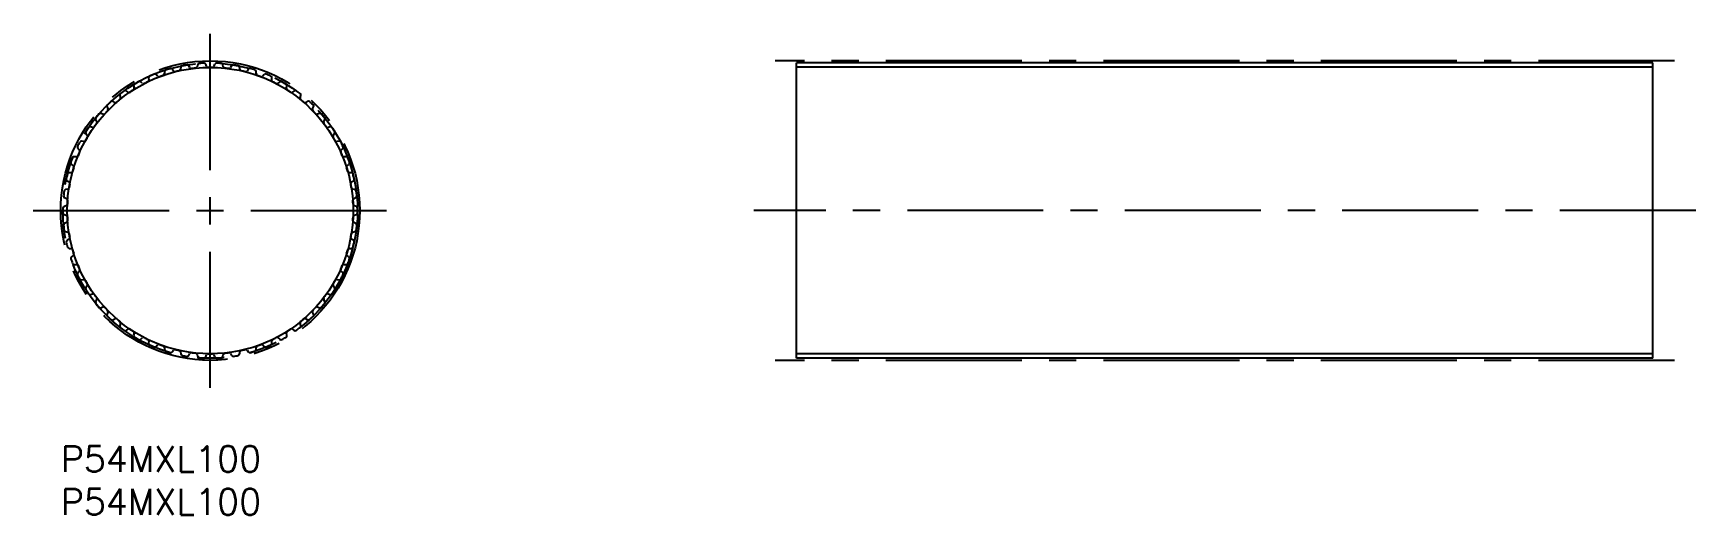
# Model space of a CAD drawing. Extents: x -3 to 191, y -8 to 48.
import ezdxf

# ---------------------------------------------------------------- set-up
doc = ezdxf.new("R2010")
doc.units = 0
doc.header["$LTSCALE"] = 0.5
doc.linetypes.add('CENTER', pattern=[50.8, 31.75, -6.35, 6.35, -6.35])
doc.linetypes.add('PHANTOM', pattern=[63.5, 31.75, -6.35, 6.35, -6.35, 6.35, -6.35])
for name, color, linetype in [('MSM_CENTER', 1, 'CENTER'), ('MSM_CONTINUOUS', 7, 'CONTINUOUS'), ('MSM_IMAGINARY', 6, 'PHANTOM'), ('MSM_NARROW', 5, 'CONTINUOUS'), ('MSM_PART_NUMBER', 7, 'CONTINUOUS')]:
    doc.layers.add(name, color=color, linetype=linetype)
doc.styles.get("Standard").update_dxf_attribs({"font": 'txt.shx', "height": 3, "bigfont": 'bigfont.shx'})

msp = doc.modelspace()

# ---------------------------------------------------------------- linework, layer by layer
at = {"layer": 'MSM_CENTER'}
for p, q in [((17.46, 6.79), (17.46, 48.14)), ((188.45, 44.93), (83.45, 44.93)), ((-3.21, 27.46), (38.14, 27.46)), ((190.95, 27.46), (80.95, 27.46)), ((188.45, 10), (83.45, 10))]:
    msp.add_line(p, q, dxfattribs=at)
msp.add_circle((17.46, 27.46), 17.46, dxfattribs=at)
at = {"layer": 'MSM_CONTINUOUS'}
for p, q in [((85.95, 10.26), (85.95, 44.68)), ((185.95, 44.68), (85.95, 44.68)), ((185.95, 10.26), (185.95, 44.68)), ((10.27, 42.94), (10.29, 42.7)), ((11.31, 43.13), (11.15, 43.32)), ((12.11, 43.68), (12.11, 43.43)), ((13.17, 43.74), (13.03, 43.95)), ((14.03, 44.19), (14, 43.94)), ((15.09, 44.13), (14.97, 44.35)), ((15.99, 44.47), (15.94, 44.23)), ((17.04, 44.29), (16.95, 44.53)), ((17.98, 44.53), (17.89, 44.29)), ((18.99, 44.23), (18.94, 44.47)), ((19.96, 44.35), (19.84, 44.13)), ((20.93, 43.94), (20.9, 44.19)), ((21.9, 43.95), (21.76, 43.74)), ((22.82, 43.43), (22.82, 43.68)), ((23.78, 43.32), (23.62, 43.13)), ((24.64, 42.7), (24.66, 42.94)), ((6.89, 40.87), (6.98, 40.63)), ((7.86, 41.29), (7.66, 41.44)), ((8.52, 42), (8.58, 41.76)), ((9.53, 42.31), (9.35, 42.48)), ((25.58, 42.48), (25.4, 42.31)), ((26.35, 41.76), (26.41, 42)), ((27.27, 41.44), (27.07, 41.29)), ((27.95, 40.63), (28.04, 40.87)), ((5.41, 39.55), (5.52, 39.33)), ((6.32, 40.08), (6.1, 40.21)), ((28.83, 40.21), (28.61, 40.08)), ((29.41, 39.33), (29.52, 39.55)), ((3.71, 37.17), (3.47, 37.24)), ((4.08, 38.07), (4.22, 37.86)), ((4.93, 38.7), (4.7, 38.8)), ((30.23, 38.8), (30, 38.7)), ((30.71, 37.86), (30.85, 38.07)), ((31.46, 37.24), (31.22, 37.17)), ((2.68, 35.51), (2.43, 35.55)), ((2.94, 36.44), (3.1, 36.25)), ((31.83, 36.25), (31.99, 36.44)), ((32.5, 35.55), (32.25, 35.51)), ((1.84, 33.74), (1.59, 33.75)), ((2, 34.7), (2.18, 34.52)), ((32.75, 34.52), (32.93, 34.7)), ((33.34, 33.75), (33.09, 33.74)), ((1.22, 31.88), (0.97, 31.87)), ((1.27, 32.85), (1.47, 32.7)), ((33.46, 32.7), (33.66, 32.85)), ((33.96, 31.87), (33.71, 31.88)), ((0.82, 29.97), (0.57, 29.92)), ((0.75, 30.93), (0.97, 30.81)), ((33.96, 30.81), (34.18, 30.93)), ((34.36, 29.92), (34.11, 29.97)), ((0.64, 28.02), (0.4, 27.94)), ((0.46, 28.97), (0.69, 28.87)), ((34.24, 28.87), (34.47, 28.97)), ((34.53, 27.94), (34.29, 28.02)), ((0.4, 26.99), (0.64, 26.91)), ((0.69, 26.06), (0.46, 25.96)), ((34.47, 25.96), (34.24, 26.06)), ((34.29, 26.91), (34.53, 26.99)), ((0.57, 25.01), (0.82, 24.96)), ((0.97, 24.12), (0.75, 24)), ((34.18, 24), (33.96, 24.12)), ((34.11, 24.96), (34.36, 25.01)), ((0.97, 23.06), (1.22, 23.05)), ((1.47, 22.23), (1.27, 22.08)), ((33.66, 22.08), (33.46, 22.23)), ((33.71, 23.05), (33.96, 23.06)), ((1.59, 21.18), (1.84, 21.19)), ((2.18, 20.41), (2, 20.23)), ((2.43, 19.38), (2.68, 19.42)), ((32.25, 19.42), (32.5, 19.38)), ((32.93, 20.23), (32.75, 20.41)), ((33.09, 21.19), (33.34, 21.18)), ((3.1, 18.68), (2.94, 18.49)), ((3.47, 17.69), (3.71, 17.76)), ((31.22, 17.76), (31.46, 17.69)), ((31.99, 18.49), (31.83, 18.68)), ((4.22, 17.07), (4.08, 16.86)), ((4.7, 16.13), (4.93, 16.23)), ((5.52, 15.6), (5.41, 15.38)), ((29.52, 15.38), (29.41, 15.6)), ((30, 16.23), (30.23, 16.13)), ((30.85, 16.86), (30.71, 17.07)), ((6.1, 14.72), (6.32, 14.85)), ((6.98, 14.3), (6.89, 14.06)), ((7.66, 13.49), (7.86, 13.64)), ((27.07, 13.64), (27.27, 13.49)), ((28.04, 14.06), (27.95, 14.3)), ((28.61, 14.85), (28.83, 14.72)), ((8.58, 13.17), (8.52, 12.93)), ((9.35, 12.45), (9.53, 12.62)), ((10.29, 12.23), (10.27, 11.99)), ((11.15, 11.61), (11.31, 11.8)), ((23.62, 11.8), (23.78, 11.61)), ((24.66, 11.99), (24.64, 12.23)), ((25.4, 12.62), (25.58, 12.45)), ((26.41, 12.93), (26.35, 13.17)), ((12.11, 11.5), (12.11, 11.25)), ((13.03, 10.98), (13.17, 11.19)), ((14, 10.99), (14.03, 10.74)), ((14.97, 10.58), (15.09, 10.8)), ((15.94, 10.7), (15.99, 10.46)), ((16.95, 10.4), (17.04, 10.64)), ((17.89, 10.64), (17.98, 10.4)), ((18.94, 10.46), (18.99, 10.7)), ((19.84, 10.8), (19.96, 10.58)), ((20.9, 10.74), (20.93, 10.99)), ((21.76, 11.19), (21.9, 10.98)), ((22.82, 11.25), (22.82, 11.5)), ((185.95, 10.26), (85.95, 10.26))]:
    msp.add_line(p, q, dxfattribs=at)
for centre, radius, start, end in [((17.46, 27.46), 17.21, 92.3651, 94.3015), ((16.76, 44.46), 0.2, 20, 92.3652), ((18.17, 44.46), 0.2, 87.6349, 160), ((17.46, 27.46), 17.21, 85.6985, 87.6349), ((10.46, 42.97), 0.2, 114.3015, 186.6667), ((17.46, 27.46), 17.21, 112.3651, 114.3015), ((10.99, 43.2), 0.2, 40, 112.3652), ((11.46, 43.26), 0.2, 220, 290.8168), ((17.46, 27.46), 16.7, 109.1832, 110.8168), ((11.91, 43.43), 0.2, 289.1832, 0), ((12.31, 43.68), 0.2, 107.6349, 180), ((17.46, 27.46), 17.21, 105.6985, 107.6349), ((12.86, 43.84), 0.2, 33.3333, 105.6985), ((13.33, 43.85), 0.2, 213.3333, 284.1501), ((17.46, 27.46), 16.7, 102.5166, 104.1501), ((13.8, 43.96), 0.2, 282.5166, 353.3333), ((14.23, 44.16), 0.2, 100.9682, 173.3333), ((17.46, 27.46), 17.21, 99.0318, 100.9682), ((14.79, 44.26), 0.2, 26.6667, 99.0318), ((15.26, 44.22), 0.2, 206.6667, 277.4834), ((17.46, 27.46), 16.7, 95.8499, 97.4834), ((15.74, 44.28), 0.2, 275.8499, 346.6667), ((16.19, 44.43), 0.2, 94.3015, 166.6667), ((17.22, 44.36), 0.2, 200, 270.8168), ((17.46, 27.46), 16.7, 89.1832, 90.8168), ((17.71, 44.36), 0.2, 269.1832, 340), ((18.74, 44.43), 0.2, 13.3333, 85.6984), ((19.19, 44.28), 0.2, 193.3333, 264.1501), ((17.46, 27.46), 16.7, 82.5166, 84.1501), ((19.67, 44.22), 0.2, 262.5166, 333.3333), ((20.14, 44.26), 0.2, 80.9682, 153.3333), ((17.46, 27.46), 17.21, 79.0318, 80.9682), ((20.7, 44.16), 0.2, 6.6667, 79.0318), ((21.13, 43.96), 0.2, 186.6667, 257.4834), ((17.46, 27.46), 16.7, 75.8499, 77.4834), ((21.6, 43.85), 0.2, 255.8499, 326.6667), ((22.07, 43.84), 0.2, 74.3015, 146.6667), ((17.46, 27.46), 17.21, 72.3651, 74.3015), ((22.62, 43.68), 0.2, 0, 72.3651), ((23.02, 43.43), 0.2, 180, 250.8168), ((17.46, 27.46), 16.7, 69.1832, 70.8168), ((23.47, 43.26), 0.2, 249.1832, 320), ((23.94, 43.2), 0.2, 67.6349, 140), ((17.46, 27.46), 17.21, 65.6985, 67.6349), ((24.47, 42.97), 0.2, 353.3333, 65.6984), ((7.08, 40.94), 0.2, 127.6349, 200), ((17.46, 27.46), 17.21, 125.6985, 127.6349), ((7.54, 41.28), 0.2, 53.3333, 125.6985), ((7.98, 41.45), 0.2, 233.3333, 304.1501), ((17.46, 27.46), 16.7, 122.5166, 124.1501), ((8.38, 41.72), 0.2, 302.5166, 13.3333), ((8.71, 42.05), 0.2, 120.9682, 193.3333), ((17.46, 27.46), 17.21, 119.0318, 120.9682), ((9.21, 42.34), 0.2, 46.6667, 119.0318), ((9.67, 42.46), 0.2, 226.6667, 297.4834), ((17.46, 27.46), 16.7, 115.8499, 117.4834), ((10.1, 42.67), 0.2, 295.8499, 6.6667), ((24.83, 42.67), 0.2, 173.3333, 244.1501), ((17.46, 27.46), 16.7, 62.5166, 64.1501), ((25.26, 42.46), 0.2, 242.5166, 313.3333), ((25.72, 42.34), 0.2, 60.9682, 133.3333), ((17.46, 27.46), 17.21, 59.0318, 60.9682), ((26.22, 42.05), 0.2, 346.6667, 59.0318), ((26.55, 41.72), 0.2, 166.6667, 237.4834), ((17.46, 27.46), 16.7, 55.8499, 57.4834), ((26.95, 41.45), 0.2, 235.8499, 306.6667), ((27.39, 41.28), 0.2, 54.3015, 126.6667), ((17.46, 27.46), 17.21, 52.3651, 54.3015), ((27.85, 40.94), 0.2, 340, 52.3651), ((17.46, 27.46), 16.7, 135.8499, 137.4834), ((5.58, 39.64), 0.2, 134.3015, 206.6667), ((17.46, 27.46), 17.21, 132.3651, 134.3015), ((5.34, 39.24), 0.2, 315.8499, 26.6667), ((6, 40.03), 0.2, 60, 132.3652), ((6.42, 40.25), 0.2, 240, 310.8168), ((17.46, 27.46), 16.7, 129.1832, 130.8168), ((6.79, 40.56), 0.2, 309.1832, 20), ((28.14, 40.56), 0.2, 160, 230.8168), ((17.46, 27.46), 16.7, 49.1832, 50.8168), ((28.51, 40.25), 0.2, 229.1832, 300), ((28.93, 40.03), 0.2, 47.6349, 120), ((17.46, 27.46), 17.21, 45.6985, 47.6349), ((29.59, 39.24), 0.2, 153.3333, 224.1501), ((17.46, 27.46), 16.7, 42.5166, 44.1501), ((29.35, 39.64), 0.2, 333.3333, 45.6984), ((17.46, 27.46), 17.21, 145.6985, 147.6349), ((3.41, 37.05), 0.2, 73.3333, 145.6985), ((3.77, 37.36), 0.2, 253.3333, 324.1501), ((17.46, 27.46), 16.7, 142.5166, 144.1501), ((4.25, 38.18), 0.2, 140.9682, 213.3333), ((17.46, 27.46), 17.21, 139.0318, 140.9682), ((4.05, 37.75), 0.2, 322.5166, 33.3333), ((4.62, 38.62), 0.2, 66.6667, 139.0318), ((5.01, 38.89), 0.2, 246.6667, 317.4834), ((29.92, 38.89), 0.2, 222.5166, 293.3333), ((30.31, 38.62), 0.2, 40.9682, 113.3333), ((17.46, 27.46), 17.21, 39.0318, 40.9682), ((30.88, 37.75), 0.2, 146.6667, 217.4834), ((17.46, 27.46), 16.7, 35.8499, 37.4834), ((30.68, 38.18), 0.2, 326.6667, 39.0318), ((31.16, 37.36), 0.2, 215.8499, 286.6667), ((31.52, 37.05), 0.2, 34.3015, 106.6667), ((17.46, 27.46), 17.21, 32.3651, 34.3015), ((17.46, 27.46), 17.21, 152.3651, 154.3015), ((2.4, 35.35), 0.2, 80, 152.3652), ((2.71, 35.71), 0.2, 260, 330.8168), ((17.46, 27.46), 16.7, 149.1832, 150.8168), ((3.1, 36.57), 0.2, 147.6349, 220), ((2.95, 36.12), 0.2, 329.1832, 40), ((31.98, 36.12), 0.2, 140, 210.8168), ((17.46, 27.46), 16.7, 29.1832, 30.8168), ((31.83, 36.57), 0.2, 320, 32.3651), ((32.22, 35.71), 0.2, 209.1832, 280), ((32.53, 35.35), 0.2, 27.6349, 100), ((17.46, 27.46), 17.21, 25.6985, 27.6349), ((1.38, 33.01), 0.2, 160.9682, 233.3333), ((17.46, 27.46), 17.21, 159.0318, 160.9682), ((1.58, 33.55), 0.2, 86.6667, 159.0318), ((1.85, 33.94), 0.2, 266.6667, 337.4834), ((2.14, 34.84), 0.2, 154.3015, 226.6667), ((17.46, 27.46), 16.7, 155.8499, 157.4834), ((2.04, 34.38), 0.2, 335.8499, 46.6667), ((32.89, 34.38), 0.2, 133.3333, 204.1501), ((17.46, 27.46), 16.7, 22.5166, 24.1501), ((33.08, 33.94), 0.2, 202.5166, 273.3333), ((32.79, 34.84), 0.2, 313.3333, 25.6984), ((33.35, 33.55), 0.2, 20.9682, 93.3333), ((17.46, 27.46), 17.21, 19.0318, 20.9682), ((33.55, 33.01), 0.2, 306.6667, 19.0318), ((17.46, 27.46), 17.21, 165.6985, 167.6349), ((0.85, 31.11), 0.2, 167.6349, 240), ((0.98, 31.67), 0.2, 93.3333, 165.6985), ((1.21, 32.08), 0.2, 273.3333, 344.1501), ((17.46, 27.46), 16.7, 162.5166, 164.1501), ((1.35, 32.54), 0.2, 342.5166, 53.3333), ((33.58, 32.54), 0.2, 126.6667, 197.4834), ((17.46, 27.46), 16.7, 15.8499, 17.4834), ((33.72, 32.08), 0.2, 195.8499, 266.6667), ((33.95, 31.67), 0.2, 14.3015, 86.6667), ((17.46, 27.46), 17.21, 12.3651, 14.3015), ((34.08, 31.11), 0.2, 300, 12.3651), ((17.46, 27.46), 17.21, 172.3651, 174.3015), ((0.54, 29.15), 0.2, 174.3015, 246.6667), ((0.61, 29.72), 0.2, 100, 172.3651), ((0.78, 30.16), 0.2, 280, 350.8168), ((0.87, 30.64), 0.2, 349.1832, 60), ((17.46, 27.46), 16.7, 169.1832, 170.8168), ((34.06, 30.64), 0.2, 120, 190.8168), ((17.46, 27.46), 16.7, 9.1832, 10.8168), ((34.15, 30.16), 0.2, 189.1832, 260), ((34.32, 29.72), 0.2, 7.6349, 80), ((34.39, 29.15), 0.2, 293.3333, 5.6984), ((17.46, 27.46), 17.21, 5.6985, 7.6349), ((17.46, 27.46), 17.21, 179.0318, 180.9682), ((0.46, 27.75), 0.2, 106.6667, 179.0318), ((0.58, 28.21), 0.2, 286.6667, 357.4834), ((0.61, 28.69), 0.2, 355.8499, 66.6667), ((17.46, 27.46), 16.7, 175.8499, 177.4834), ((34.32, 28.69), 0.2, 113.3333, 184.1501), ((17.46, 27.46), 16.7, 2.5166, 4.1501), ((34.35, 28.21), 0.2, 182.5166, 253.3333), ((34.47, 27.75), 0.2, 0.9682, 73.3333), ((17.46, 27.46), 17.21, 359.0318, 0.9682), ((0.46, 27.18), 0.2, 180.9682, 253.3333), ((0.54, 25.78), 0.2, 113.3333, 185.6985), ((17.46, 27.46), 17.21, 185.6985, 187.6349), ((0.58, 26.72), 0.2, 2.5166, 73.3333), ((0.61, 26.24), 0.2, 293.3333, 4.1501), ((17.46, 27.46), 16.7, 182.5166, 184.1501), ((17.46, 27.46), 16.7, 355.8499, 357.4834), ((34.32, 26.24), 0.2, 175.8499, 246.6667), ((34.35, 26.72), 0.2, 106.6667, 177.4834), ((34.39, 25.78), 0.2, 354.3015, 66.6667), ((17.46, 27.46), 17.21, 352.3651, 354.3015), ((34.47, 27.18), 0.2, 286.6667, 359.0318), ((0.61, 25.21), 0.2, 187.6349, 260), ((0.85, 23.82), 0.2, 120, 192.3652), ((17.46, 27.46), 17.21, 192.3651, 194.3015), ((0.78, 24.77), 0.2, 9.1832, 80), ((0.87, 24.29), 0.2, 300, 10.8168), ((17.46, 27.46), 16.7, 189.1832, 190.8168), ((34.06, 24.29), 0.2, 169.1832, 240), ((17.46, 27.46), 16.7, 349.1832, 350.8168), ((34.15, 24.77), 0.2, 100, 170.8168), ((17.46, 27.46), 17.21, 345.6985, 347.6349), ((34.08, 23.82), 0.2, 347.6349, 60), ((34.32, 25.21), 0.2, 280, 352.3651), ((0.98, 23.26), 0.2, 194.3015, 266.6667), ((1.38, 21.92), 0.2, 126.6667, 199.0318), ((17.46, 27.46), 17.21, 199.0318, 200.9682), ((1.21, 22.85), 0.2, 15.8499, 86.6667), ((17.46, 27.46), 16.7, 195.8499, 197.4834), ((1.35, 22.39), 0.2, 306.6667, 17.4834), ((33.58, 22.39), 0.2, 162.5166, 233.3333), ((17.46, 27.46), 16.7, 342.5166, 344.1501), ((33.72, 22.85), 0.2, 93.3333, 164.1501), ((17.46, 27.46), 17.21, 339.0318, 340.9682), ((33.55, 21.92), 0.2, 340.9682, 53.3333), ((33.95, 23.26), 0.2, 273.3333, 345.6984), ((1.58, 21.38), 0.2, 200.9682, 273.3333), ((1.85, 20.99), 0.2, 22.5166, 93.3333), ((2.14, 20.09), 0.2, 133.3333, 205.6985), ((17.46, 27.46), 17.21, 205.6985, 207.6349), ((17.46, 27.46), 16.7, 202.5166, 204.1501), ((2.04, 20.55), 0.2, 313.3333, 24.1501), ((2.4, 19.58), 0.2, 207.6349, 280), ((2.71, 19.22), 0.2, 29.1832, 100), ((32.22, 19.22), 0.2, 80, 150.8168), ((32.53, 19.58), 0.2, 260, 332.3651), ((32.89, 20.55), 0.2, 155.8499, 226.6667), ((17.46, 27.46), 16.7, 335.8499, 337.4834), ((17.46, 27.46), 17.21, 332.3651, 334.3015), ((33.08, 20.99), 0.2, 86.6667, 157.4834), ((32.79, 20.09), 0.2, 334.3015, 46.6667), ((33.35, 21.38), 0.2, 266.6667, 339.0318), ((17.46, 27.46), 16.7, 209.1832, 210.8168), ((3.1, 18.36), 0.2, 140, 212.3651), ((17.46, 27.46), 17.21, 212.3651, 214.3015), ((2.95, 18.81), 0.2, 320, 30.8168), ((3.41, 17.88), 0.2, 214.3015, 286.6667), ((3.77, 17.57), 0.2, 35.8499, 106.6667), ((17.46, 27.46), 16.7, 215.8499, 217.4834), ((17.46, 27.46), 16.7, 322.5166, 324.1501), ((31.16, 17.57), 0.2, 73.3333, 144.1501), ((31.52, 17.88), 0.2, 253.3333, 325.6985), ((17.46, 27.46), 17.21, 325.6985, 327.6349), ((31.98, 18.81), 0.2, 149.1832, 220), ((17.46, 27.46), 16.7, 329.1832, 330.8168), ((31.83, 18.36), 0.2, 327.6349, 40), ((4.25, 16.75), 0.2, 146.6667, 219.0318), ((17.46, 27.46), 17.21, 219.0318, 220.9682), ((4.05, 17.18), 0.2, 326.6667, 37.4834), ((4.62, 16.31), 0.2, 220.9682, 293.3333), ((5.01, 16.04), 0.2, 42.5166, 113.3333), ((17.46, 27.46), 16.7, 222.5166, 224.1501), ((5.34, 15.69), 0.2, 333.3333, 44.1501), ((29.59, 15.69), 0.2, 135.8499, 206.6667), ((17.46, 27.46), 16.7, 315.8499, 317.4834), ((29.92, 16.04), 0.2, 66.6667, 137.4834), ((30.31, 16.31), 0.2, 246.6667, 319.0318), ((17.46, 27.46), 17.21, 319.0318, 320.9682), ((30.88, 17.18), 0.2, 142.5166, 213.3333), ((30.68, 16.75), 0.2, 320.9682, 33.3333), ((5.58, 15.29), 0.2, 153.3333, 225.6985), ((17.46, 27.46), 17.21, 225.6985, 227.6349), ((6, 14.9), 0.2, 227.6349, 300), ((6.42, 14.68), 0.2, 49.1832, 120), ((17.46, 27.46), 16.7, 229.1832, 230.8168), ((7.08, 13.99), 0.2, 160, 232.3651), ((6.79, 14.37), 0.2, 340, 50.8168), ((17.46, 27.46), 17.21, 232.3651, 234.3015), ((7.98, 13.48), 0.2, 55.8499, 126.6667), ((17.46, 27.46), 16.7, 235.8499, 237.4834), ((17.46, 27.46), 16.7, 302.5166, 304.1501), ((26.95, 13.48), 0.2, 53.3333, 124.1501), ((17.46, 27.46), 17.21, 305.6985, 307.6349), ((28.14, 14.37), 0.2, 129.1832, 200), ((27.85, 13.99), 0.2, 307.6349, 20), ((17.46, 27.46), 16.7, 309.1832, 310.8168), ((28.51, 14.68), 0.2, 60, 130.8168), ((28.93, 14.9), 0.2, 240, 312.3651), ((17.46, 27.46), 17.21, 312.3651, 314.3015), ((29.35, 15.29), 0.2, 314.3015, 26.6667), ((7.54, 13.65), 0.2, 234.3015, 306.6667), ((8.38, 13.21), 0.2, 346.6667, 57.4834), ((8.71, 12.88), 0.2, 166.6667, 239.0318), ((17.46, 27.46), 17.21, 239.0318, 240.9682), ((9.21, 12.59), 0.2, 240.9682, 313.3333), ((9.67, 12.47), 0.2, 62.5166, 133.3333), ((17.46, 27.46), 16.7, 242.5166, 244.1501), ((10.1, 12.26), 0.2, 353.3333, 64.1501), ((10.46, 11.96), 0.2, 173.3333, 245.6985), ((17.46, 27.46), 17.21, 245.6985, 247.6349), ((11.46, 11.67), 0.2, 69.1832, 140), ((17.46, 27.46), 16.7, 249.1832, 250.8168), ((11.91, 11.5), 0.2, 0, 70.8168), ((23.02, 11.5), 0.2, 109.1832, 180), ((17.46, 27.46), 16.7, 289.1832, 290.8168), ((23.47, 11.67), 0.2, 40, 110.8168), ((17.46, 27.46), 17.21, 292.3651, 294.3015), ((24.47, 11.96), 0.2, 294.3015, 6.6667), ((24.83, 12.26), 0.2, 115.8499, 186.6667), ((17.46, 27.46), 16.7, 295.8499, 297.4834), ((25.26, 12.47), 0.2, 46.6667, 117.4834), ((25.72, 12.59), 0.2, 226.6667, 299.0318), ((17.46, 27.46), 17.21, 299.0318, 300.9682), ((26.22, 12.88), 0.2, 300.9682, 13.3333), ((26.55, 13.21), 0.2, 122.5166, 193.3333), ((27.39, 13.65), 0.2, 233.3333, 305.6985), ((10.99, 11.73), 0.2, 247.6349, 320), ((12.31, 11.25), 0.2, 180, 252.3651), ((17.46, 27.46), 17.21, 252.3651, 254.3015), ((12.86, 11.09), 0.2, 254.3015, 326.6667), ((13.33, 11.08), 0.2, 75.8499, 146.6667), ((17.46, 27.46), 16.7, 255.8499, 257.4834), ((13.8, 10.97), 0.2, 6.6667, 77.4834), ((14.23, 10.77), 0.2, 186.6667, 259.0318), ((17.46, 27.46), 17.21, 259.0318, 260.9682), ((14.79, 10.67), 0.2, 260.9682, 333.3333), ((15.26, 10.71), 0.2, 82.5166, 153.3333), ((17.46, 27.46), 16.7, 262.5166, 264.1501), ((15.74, 10.65), 0.2, 13.3333, 84.1501), ((16.19, 10.5), 0.2, 193.3333, 265.6985), ((17.46, 27.46), 17.21, 265.6985, 267.6349), ((16.76, 10.47), 0.2, 267.6349, 340), ((17.22, 10.57), 0.2, 89.1832, 160), ((17.46, 27.46), 16.7, 269.1832, 270.8168), ((17.71, 10.57), 0.2, 20, 90.8168), ((18.17, 10.47), 0.2, 200, 272.3651), ((17.46, 27.46), 17.21, 272.3651, 274.3015), ((18.74, 10.5), 0.2, 274.3015, 346.6667), ((19.19, 10.65), 0.2, 95.8499, 166.6667), ((17.46, 27.46), 16.7, 275.8499, 277.4834), ((19.67, 10.71), 0.2, 26.6667, 97.4834), ((20.14, 10.67), 0.2, 206.6667, 279.0318), ((17.46, 27.46), 17.21, 279.0318, 280.9682), ((20.7, 10.77), 0.2, 280.9682, 353.3333), ((21.13, 10.97), 0.2, 102.5166, 173.3333), ((17.46, 27.46), 16.7, 282.5166, 284.1501), ((21.6, 11.08), 0.2, 33.3333, 104.1501), ((22.07, 11.09), 0.2, 213.3333, 285.6985), ((17.46, 27.46), 17.21, 285.6985, 287.6349), ((22.62, 11.25), 0.2, 287.6349, 0), ((23.94, 11.73), 0.2, 220, 292.3651)]:
    msp.add_arc(centre, radius, start, end, dxfattribs=at)
at = {"layer": 'MSM_IMAGINARY'}
msp.add_circle((17.46, 27.46), 17.21, dxfattribs=at)
at = {"layer": 'MSM_NARROW'}
for p, q in [((185.95, 44.17), (85.95, 44.17)), ((185.95, 10.77), (85.95, 10.77))]:
    msp.add_line(p, q, dxfattribs=at)
msp.add_circle((17.46, 27.46), 16.7, dxfattribs=at)

# ---------------------------------------------------------------- texts
at = {"layer": 'MSM_PART_NUMBER'}
for p in [(0, -3), (0, -8)]:
    msp.add_text('P54MXL100', height=3, dxfattribs=at).set_placement(p)

doc.saveas('drawing.dxf')
